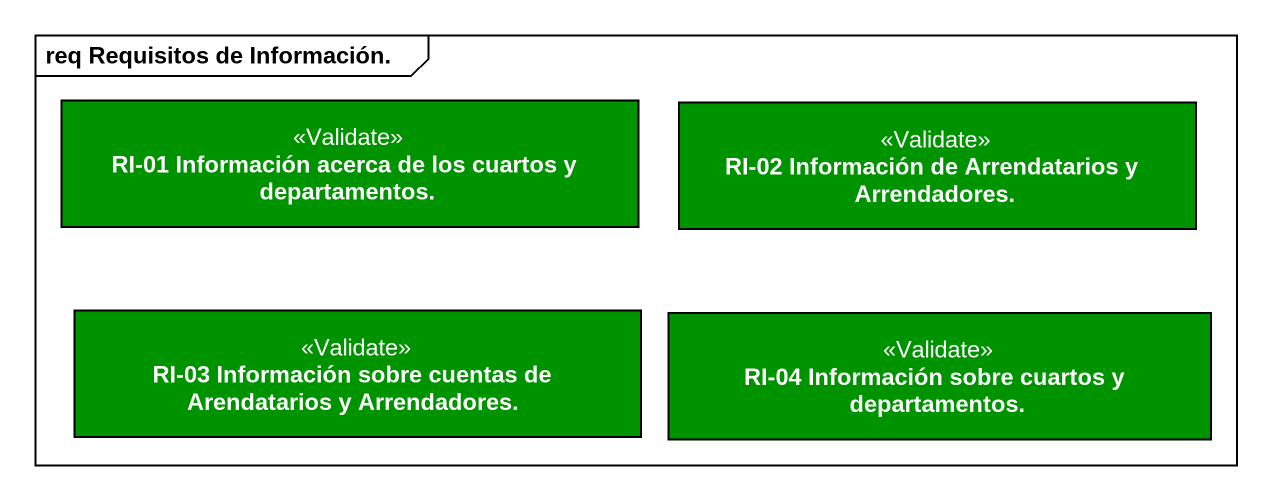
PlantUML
@startuml
mainframe req Requisitos de Información.
hide circle
hide empty members
class "RI-01 Información acerca de los cuartos y departamentos." as RI_01_Información_acerca_de <<Validate>> #009300
class "RI-02 Información de Arrendatarios y Arrendadores." as RI_02_Información_de <<Validate>> #009300
class "RI-03 Información sobre cuentas de Arendatarios y Arrendadores." as RI_03_Información_sobre <<Validate>> #009300
class "RI-04 Información sobre cuartos y departamentos." as RI_04_Información_sobre <<Validate>> #009300
@enduml
